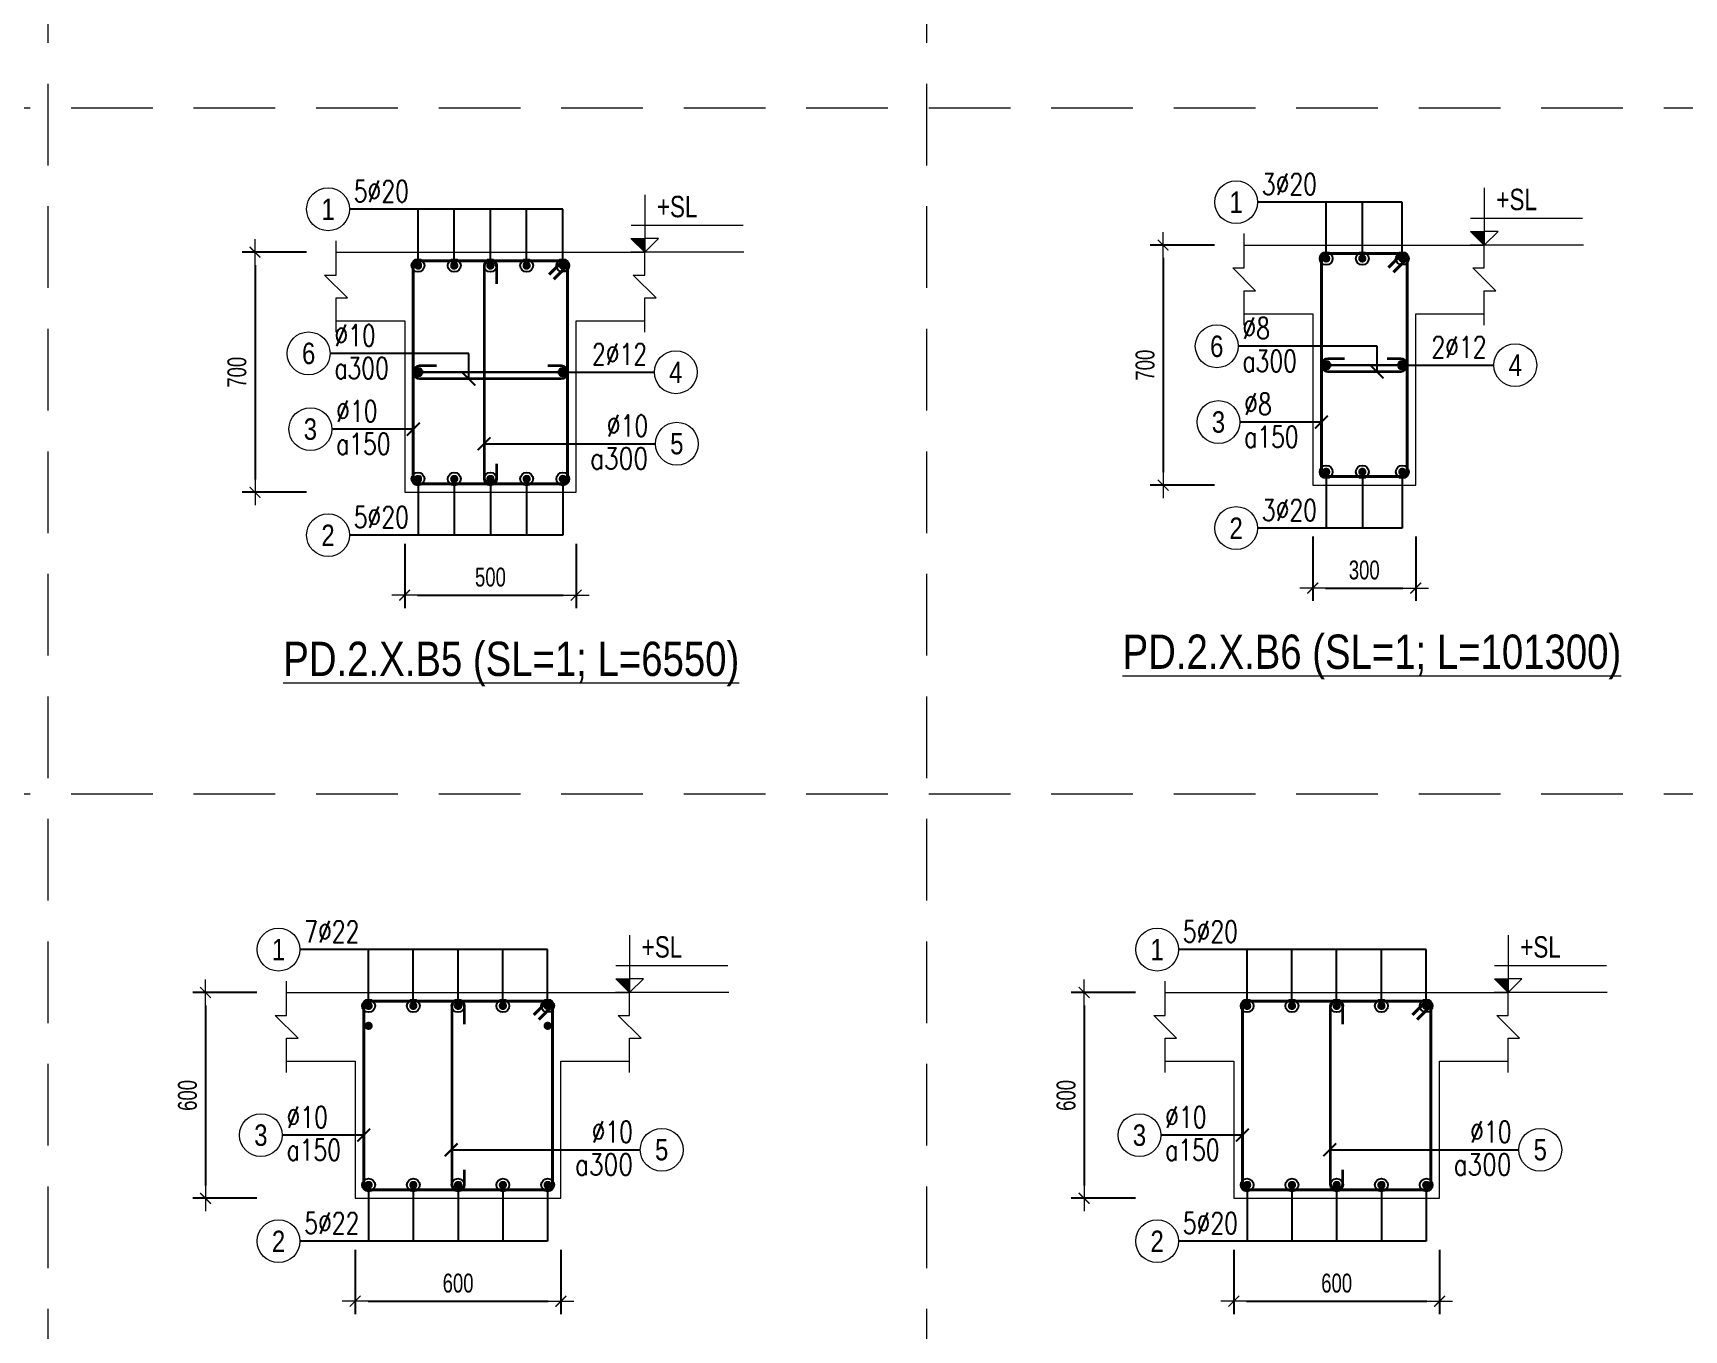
# Model space of a CAD drawing. Header units: millimetres. Extents: x 0 to 264070, y -218202 to 27271.
# Drawn here: x 251219 to 256033, y -173486 to -169704 of the extents above; entities that cross this region are included whole.
import ezdxf
from ezdxf.enums import TextEntityAlignment as Align

# ---------------------------------------------------------------- set-up
doc = ezdxf.new("R2010")
doc.units = ezdxf.units.MM
doc.header["$PDMODE"] = 3
doc.linetypes.add('HIDDEN2', pattern=[4.7625, 3.175, -1.5875])
doc.layers.get('0').update_dxf_attribs({"lineweight": 20})
doc.layers.get('Defpoints').update_dxf_attribs({"color": 151, "lineweight": 9})
for name, color, linetype, lineweight in [('NDC_S_ANNO', 7, 'Continuous', 20), ('NDC_S_CONTINUOUS', 3, 'Continuous', 20), ('NDC_S_DIM', 1, 'Continuous', 15), ('NDC_S_HIDDEN', 8, 'HIDDEN2', 13), ('NDC_S_REBAR', 4, 'Continuous', 35), ('NDC_S_STIRRUP', 4, 'Continuous', 40), ('NDC_S_TEXT SYMBOL', 7, 'Continuous', 20), ('NDC_S_THIN LINE', 8, 'Continuous', 9), ('NDC_S_VN TEXT', 7, 'Continuous', 20)]:
    doc.layers.add(name, color=color, linetype=linetype, lineweight=lineweight)
doc.styles.add('ARIAL', font='arial.ttf', dxfattribs={"width": 0.8})
doc.styles.add('NDC_ANNO', font='', dxfattribs={"width": 0.8})
doc.styles.add('NDC_DIM', font='', dxfattribs={"width": 0.75})
doc.styles.add('NDC_EN TXT', font='romans.shx', dxfattribs={"width": 0.8})
doc.styles.get('NDC_ANNO').set_extended_font_data('Dotum')
doc.styles.get('NDC_DIM').set_extended_font_data('Dotum')
doc.dimstyles.new('NDC_dim_25', dxfattribs={"dimscale": 25, "dimtxt": 2.2, "dimasz": 1.5, "dimexe": 1.5, "dimexo": 2.5, "dimgap": 1, "dimtad": 1, "dimdec": 0, "dimzin": 0, "dimdsep": 46, "dimtxsty": 'NDC_DIM', "dimblk": 'DIMMARK', "dimcen": 0.09, "dimdle": 1.2, "dimclrd": 1, "dimclre": 1, "dimclrt": 3, "dimadec": 0, "dimazin": 0, "dimtfac": 1, "dimtdec": 0, "dimtix": 1, "dimtofl": 0, "dimtmove": 0, "dimatfit": 3, "dimfxl": 6, "dimfxlon": 1, "dimtolj": 1, "dimtzin": 0, "dimarcsym": 0})

# ---------------------------------------------------------------- blocks, each defined once
blk = doc.blocks.new('kata_block_THEP')
at = {"layer": 'NDC_S_REBAR', "color": 0}
for p, q in [((-0.5, 0), (0.5, 0)), ((-0.35, 0.35), (0.35, -0.35)), ((0.35, 0.35), (-0.35, -0.35)), ((0, 0.5), (0, -0.5))]:
    blk.add_line(p, q, dxfattribs=at)
at = {"layer": 'NDC_S_REBAR', "color": 0, "const_width": 0.0833}
blk.add_lwpolyline([(-0.5, 0, 1), (0.5, 0, 1), (-0.5, 0, 1)], format="xyb", dxfattribs=at)
blk = doc.blocks.new('DIMMARK')
at = {"layer": 'NDC_S_DIM', "color": 1}
blk.add_line((-1.5, 0), (1, 0), dxfattribs=at)
at = {"layer": 'NDC_S_DIM', "color": 2, "const_width": 0.1}
blk.add_lwpolyline([(-0.42, -0.42), (0.42, 0.42)], dxfattribs=at)
blk = doc.blocks.new('*D537')
at = {"layer": 'Defpoints', "color": 0, "transparency": 16777216}
for p in [(252372.4, -170343.4), (251866.4, -171043.4), (252372.4, -171043.4)]:
    blk.add_point(p, dxfattribs=at)
at = {"layer": 'NDC_S_DIM', "color": 1, "lineweight": -2, "transparency": 16777216}
for p, q in [((252016.4, -170343.4), (251828.9, -170343.4)), ((251866.4, -170380.9), (251866.4, -171005.9)), ((252016.4, -171043.4), (251828.9, -171043.4))]:
    blk.add_line(p, q, dxfattribs=at)
at = {"layer": 'NDC_S_DIM', "color": 1, "lineweight": -2, "transparency": 16777216, "xscale": 37.5, "yscale": 37.5, "zscale": 37.5}
for p, rotation in [((251866.4, -170343.4), 90), ((251866.4, -171043.4), 270)]:
    blk.add_blockref('DIMMARK', p, dxfattribs=dict(at, rotation=rotation))
at = {"layer": 'NDC_S_DIM', "color": 3, "transparency": 16777216, "insert": (251813.9, -170693.4), "char_height": 55, "attachment_point": 5, "rotation": 90, "style": 'NDC_DIM'}
blk.add_mtext('\\A1;700', dxfattribs=at)
blk = doc.blocks.new('*D538')
at = {"layer": 'Defpoints', "color": 0, "transparency": 16777216}
for p in [(252302.8, -171043.4), (252802.8, -171043.4), (252802.8, -171343.4)]:
    blk.add_point(p, dxfattribs=at)
at = {"layer": 'NDC_S_DIM', "color": 1, "lineweight": -2, "transparency": 16777216}
for p, q in [((252302.8, -171193.4), (252302.8, -171380.9)), ((252802.8, -171193.4), (252802.8, -171380.9)), ((252340.3, -171343.4), (252765.3, -171343.4))]:
    blk.add_line(p, q, dxfattribs=at)
at = {"layer": 'NDC_S_DIM', "color": 1, "lineweight": -2, "transparency": 16777216, "xscale": 37.5, "yscale": 37.5, "zscale": 37.5, "rotation": 180}
blk.add_blockref('DIMMARK', (252302.8, -171343.4), dxfattribs=at)
at = {"layer": 'NDC_S_DIM', "color": 1, "lineweight": -2, "transparency": 16777216, "xscale": 37.5, "yscale": 37.5, "zscale": 37.5}
blk.add_blockref('DIMMARK', (252802.8, -171343.4), dxfattribs=at)
at = {"layer": 'NDC_S_DIM', "color": 3, "transparency": 16777216, "insert": (252552.8, -171290.9), "char_height": 55, "attachment_point": 5, "style": 'NDC_DIM'}
blk.add_mtext('\\A1;500', dxfattribs=at)
blk = doc.blocks.new('kata_block_CT')
at = {"layer": 'NDC_S_ANNO'}
blk.add_hatch(color=3, dxfattribs=at).paths.add_polyline_path([(0, 1.6), (-1.61, 1.6), (0, 0)])
at = {"layer": 'NDC_S_ANNO', "ltscale": 50}
h = blk.add_hatch(dxfattribs=at)
h.set_pattern_fill('ANSI31', color=256, scale=1.406, style=0)
h.paths.add_polyline_path([(0, 1.6), (0, 0), (1.61, 1.6)])
for p, q in [((-1.59, 3.14), (11.47, 3.14)), ((11.56, 0), (-1.64, 0))]:
    blk.add_line(p, q, dxfattribs=at)
for points in [[(0, 6.69), (0, 0)], [(0, 0), (-1.61, 1.6), (0, 1.6)], [(0, 0), (1.61, 1.6), (0, 1.6)]]:
    blk.add_lwpolyline(points, dxfattribs=at)
at = {"layer": 'NDC_S_ANNO', "color": 8, "ltscale": 50}
blk.add_lwpolyline([(0, 0), (-1.61, 1.6), (0, 1.6)], dxfattribs=at)
at = {"layer": 'NDC_S_TEXT SYMBOL', "color": 3, "style": 'NDC_ANNO', "width": 0.8}
blk.add_attdef('CT', (1.41, 4.07), '', height=2.5, dxfattribs=at)
blk = doc.blocks.new('kata_block_TD')
at = {"color": 6, "linetype": 'ByBlock', "lineweight": -2, "style": 'ARIAL', "width": 0.8}
blk.add_attdef('SECTDET2', text='', height=5, dxfattribs=at).set_placement((0, 7.97), align=Align.CENTER)
at = {"color": 0, "linetype": 'ByBlock', "lineweight": -2, "style": 'ARIAL', "width": 0.8}
blk.add_attdef('SECTDET1', text='', height=5, dxfattribs=at).set_placement((0, 1.47), align=Align.CENTER)
at = {"color": 3, "lineweight": 25, "style": 'ARIAL', "width": 0.8}
blk.add_attdef('SSCALE', text='', height=2.5, dxfattribs=at).set_placement((0, -4), align=Align.CENTER)
blk = doc.blocks.new('*U241')
blk.add_circle((-2.5, 0), 2.5)
at = {"layer": 'NDC_S_VN TEXT', "color": 3, "style": 'NDC_EN TXT', "width": 0.75}
for tag, p in [('DK1', (0.5, 0.85)), ('KC1', (0.5, -2.97))]:
    blk.add_attdef(tag, p, '', height=2.5, dxfattribs=at)
at = {"layer": 'NDC_S_VN TEXT', "color": 7, "style": 'ARIAL', "width": 0.8}
blk.add_attdef('SH2', text='', height=2.5, dxfattribs=at).set_placement((-2.5, 0), align=Align.MIDDLE)
blk = doc.blocks.new('*U321')
blk.add_circle((2.5, 0), 2.5)
at = {"layer": 'NDC_S_VN TEXT', "color": 3, "style": 'NDC_EN TXT'}
for tag, width, p in [('DK2', 0.75, (-0.85, 0.85)), ('KC2', 0.8, (-0.85, -2.97))]:
    blk.add_attdef(tag, text='', height=2.5, dxfattribs=dict(at, width=width)).set_placement(p, align=Align.RIGHT)
at = {"layer": 'NDC_S_VN TEXT', "color": 7, "style": 'ARIAL', "width": 0.8}
blk.add_attdef('SH3', text='', height=2.5, dxfattribs=at).set_placement((2.5, 0), align=Align.MIDDLE)
blk = doc.blocks.new('*U239')
blk.add_circle((2.5, 0), 2.5)
at = {"layer": 'NDC_S_VN TEXT', "color": 3, "style": 'NDC_EN TXT', "width": 0.75}
blk.add_attdef('DK2', text='', height=2.5, dxfattribs=at).set_placement((-0.85, 0.85), align=Align.RIGHT)
at = {"layer": 'NDC_S_VN TEXT', "color": 7, "style": 'ARIAL', "width": 0.8}
blk.add_attdef('SH3', text='', height=2.5, dxfattribs=at).set_placement((2.5, 0), align=Align.MIDDLE)
blk = doc.blocks.new('*U240')
blk.add_circle((-2.5, 0), 2.5)
at = {"layer": 'NDC_S_VN TEXT', "color": 3, "style": 'NDC_EN TXT', "width": 0.75}
blk.add_attdef('DK1', (0.5, 0.85), '', height=2.5, dxfattribs=at)
at = {"layer": 'NDC_S_VN TEXT', "color": 7, "style": 'ARIAL', "width": 0.8}
blk.add_attdef('SH2', text='', height=2.5, dxfattribs=at).set_placement((-2.5, 0), align=Align.MIDDLE)
blk = doc.blocks.new('*D539')
at = {"layer": 'Defpoints', "color": 0, "transparency": 16777216}
for p in [(255020, -170322.7), (254514, -171022.7), (255020, -171022.7)]:
    blk.add_point(p, dxfattribs=at)
at = {"layer": 'NDC_S_DIM', "color": 1, "lineweight": -2, "transparency": 16777216}
for p, q in [((254664, -170322.7), (254476.5, -170322.7)), ((254514, -170360.2), (254514, -170985.2)), ((254664, -171022.7), (254476.5, -171022.7))]:
    blk.add_line(p, q, dxfattribs=at)
at = {"layer": 'NDC_S_DIM', "color": 1, "lineweight": -2, "transparency": 16777216, "xscale": 37.5, "yscale": 37.5, "zscale": 37.5}
for p, rotation in [((254514, -170322.7), 90), ((254514, -171022.7), 270)]:
    blk.add_blockref('DIMMARK', p, dxfattribs=dict(at, rotation=rotation))
at = {"layer": 'NDC_S_DIM', "color": 3, "transparency": 16777216, "insert": (254461.5, -170672.7), "char_height": 55, "attachment_point": 5, "rotation": 90, "style": 'NDC_DIM'}
blk.add_mtext('\\A1;700', dxfattribs=at)
blk = doc.blocks.new('*D540')
at = {"layer": 'Defpoints', "color": 0, "transparency": 16777216}
for p in [(254950.4, -171022.7), (255250.4, -171022.7), (255250.4, -171322.7)]:
    blk.add_point(p, dxfattribs=at)
at = {"layer": 'NDC_S_DIM', "color": 1, "lineweight": -2, "transparency": 16777216}
for p, q in [((254950.4, -171172.7), (254950.4, -171360.2)), ((255250.4, -171172.7), (255250.4, -171360.2)), ((254987.9, -171322.7), (255212.9, -171322.7))]:
    blk.add_line(p, q, dxfattribs=at)
at = {"layer": 'NDC_S_DIM', "color": 1, "lineweight": -2, "transparency": 16777216, "xscale": 37.5, "yscale": 37.5, "zscale": 37.5, "rotation": 180}
blk.add_blockref('DIMMARK', (254950.4, -171322.7), dxfattribs=at)
at = {"layer": 'NDC_S_DIM', "color": 1, "lineweight": -2, "transparency": 16777216, "xscale": 37.5, "yscale": 37.5, "zscale": 37.5}
blk.add_blockref('DIMMARK', (255250.4, -171322.7), dxfattribs=at)
at = {"layer": 'NDC_S_DIM', "color": 3, "transparency": 16777216, "insert": (255100.4, -171270.2), "char_height": 55, "attachment_point": 5, "style": 'NDC_DIM'}
blk.add_mtext('\\A1;300', dxfattribs=at)
blk = doc.blocks.new('*D551')
at = {"layer": 'Defpoints', "color": 0, "transparency": 16777216}
for p in [(252228.2, -172501.7), (251722.2, -173101.7), (252228.2, -173101.7)]:
    blk.add_point(p, dxfattribs=at)
at = {"layer": 'NDC_S_DIM', "color": 1, "lineweight": -2, "transparency": 16777216}
for p, q in [((251872.2, -172501.7), (251684.7, -172501.7)), ((251722.2, -172539.2), (251722.2, -173064.2)), ((251872.2, -173101.7), (251684.7, -173101.7))]:
    blk.add_line(p, q, dxfattribs=at)
at = {"layer": 'NDC_S_DIM', "color": 1, "lineweight": -2, "transparency": 16777216, "xscale": 37.5, "yscale": 37.5, "zscale": 37.5}
for p, rotation in [((251722.2, -172501.7), 90), ((251722.2, -173101.7), 270)]:
    blk.add_blockref('DIMMARK', p, dxfattribs=dict(at, rotation=rotation))
at = {"layer": 'NDC_S_DIM', "color": 3, "transparency": 16777216, "insert": (251669.7, -172801.7), "char_height": 55, "attachment_point": 5, "rotation": 90, "style": 'NDC_DIM'}
blk.add_mtext('\\A1;600', dxfattribs=at)
blk = doc.blocks.new('*D552')
at = {"layer": 'Defpoints', "color": 0, "transparency": 16777216}
for p in [(252158.5, -173101.7), (252758.5, -173101.7), (252758.5, -173401.7)]:
    blk.add_point(p, dxfattribs=at)
at = {"layer": 'NDC_S_DIM', "color": 1, "lineweight": -2, "transparency": 16777216}
for p, q in [((252158.5, -173251.7), (252158.5, -173439.2)), ((252758.5, -173251.7), (252758.5, -173439.2)), ((252196, -173401.7), (252721, -173401.7))]:
    blk.add_line(p, q, dxfattribs=at)
at = {"layer": 'NDC_S_DIM', "color": 1, "lineweight": -2, "transparency": 16777216, "xscale": 37.5, "yscale": 37.5, "zscale": 37.5, "rotation": 180}
blk.add_blockref('DIMMARK', (252158.5, -173401.7), dxfattribs=at)
at = {"layer": 'NDC_S_DIM', "color": 1, "lineweight": -2, "transparency": 16777216, "xscale": 37.5, "yscale": 37.5, "zscale": 37.5}
blk.add_blockref('DIMMARK', (252758.5, -173401.7), dxfattribs=at)
at = {"layer": 'NDC_S_DIM', "color": 3, "transparency": 16777216, "insert": (252458.5, -173349.2), "char_height": 55, "attachment_point": 5, "style": 'NDC_DIM'}
blk.add_mtext('\\A1;600', dxfattribs=at)
blk = doc.blocks.new('*D553')
at = {"layer": 'Defpoints', "color": 0, "transparency": 16777216}
for p in [(254720, -173101.7), (255320, -173101.7), (255320, -173401.7)]:
    blk.add_point(p, dxfattribs=at)
at = {"layer": 'NDC_S_DIM', "color": 1, "lineweight": -2, "transparency": 16777216}
for p, q in [((254720, -173251.7), (254720, -173439.2)), ((255320, -173251.7), (255320, -173439.2)), ((254757.5, -173401.7), (255282.5, -173401.7))]:
    blk.add_line(p, q, dxfattribs=at)
at = {"layer": 'NDC_S_DIM', "color": 1, "lineweight": -2, "transparency": 16777216, "xscale": 37.5, "yscale": 37.5, "zscale": 37.5, "rotation": 180}
blk.add_blockref('DIMMARK', (254720, -173401.7), dxfattribs=at)
at = {"layer": 'NDC_S_DIM', "color": 1, "lineweight": -2, "transparency": 16777216, "xscale": 37.5, "yscale": 37.5, "zscale": 37.5}
blk.add_blockref('DIMMARK', (255320, -173401.7), dxfattribs=at)
at = {"layer": 'NDC_S_DIM', "color": 3, "transparency": 16777216, "insert": (255020, -173349.2), "char_height": 55, "attachment_point": 5, "style": 'NDC_DIM'}
blk.add_mtext('\\A1;600', dxfattribs=at)
blk = doc.blocks.new('*D554')
at = {"layer": 'Defpoints', "color": 0, "transparency": 16777216}
for p in [(254789.7, -172501.7), (254283.7, -173101.7), (254789.7, -173101.7)]:
    blk.add_point(p, dxfattribs=at)
at = {"layer": 'NDC_S_DIM', "color": 1, "lineweight": -2, "transparency": 16777216}
for p, q in [((254433.7, -172501.7), (254246.2, -172501.7)), ((254283.7, -172539.2), (254283.7, -173064.2)), ((254433.7, -173101.7), (254246.2, -173101.7))]:
    blk.add_line(p, q, dxfattribs=at)
at = {"layer": 'NDC_S_DIM', "color": 1, "lineweight": -2, "transparency": 16777216, "xscale": 37.5, "yscale": 37.5, "zscale": 37.5}
for p, rotation in [((254283.7, -172501.7), 90), ((254283.7, -173101.7), 270)]:
    blk.add_blockref('DIMMARK', p, dxfattribs=dict(at, rotation=rotation))
at = {"layer": 'NDC_S_DIM', "color": 3, "transparency": 16777216, "insert": (254231.2, -172801.7), "char_height": 55, "attachment_point": 5, "rotation": 90, "style": 'NDC_DIM'}
blk.add_mtext('\\A1;600', dxfattribs=at)

msp = doc.modelspace()

# ---------------------------------------------------------------- linework, layer by layer
at = {"layer": 'NDC_S_CONTINUOUS'}
for points in [[(252102.8, -170343.4), (252302.8, -170343.4), (252302.8, -170343.4), (252802.8, -170343.4), (252802.8, -170343.4), (253002.8, -170343.4)], [(254750.4, -170322.7), (254950.4, -170322.7), (254950.4, -170322.7), (255250.4, -170322.7), (255250.4, -170322.7), (255450.4, -170322.7)], [(254750.4, -170522.7), (254950.4, -170522.7), (254950.4, -171022.7), (255250.4, -171022.7), (255250.4, -170522.7), (255450.4, -170522.7)], [(252102.8, -170543.4), (252302.8, -170543.4), (252302.8, -171043.4), (252802.8, -171043.4), (252802.8, -170543.4), (253002.8, -170543.4)], [(251958.5, -172501.7), (252158.5, -172501.7), (252158.5, -172501.7), (252758.5, -172501.7), (252758.5, -172501.7), (252958.5, -172501.7)], [(254520, -172501.7), (254720, -172501.7), (254720, -172501.7), (255320, -172501.7), (255320, -172501.7), (255520, -172501.7)], [(251958.5, -172701.7), (252158.5, -172701.7), (252158.5, -173101.7), (252758.5, -173101.7), (252758.5, -172701.7), (252958.5, -172701.7)], [(254520, -172701.7), (254720, -172701.7), (254720, -173101.7), (255320, -173101.7), (255320, -172701.7), (255520, -172701.7)]]:
    msp.add_lwpolyline(points, dxfattribs=at)
at = {"layer": 'NDC_S_HIDDEN', "ltscale": 75}
for p, q in [((251262.4, -165923.4), (251262.4, -179923.4)), ((253823.9, -165923.4), (253823.9, -179923.4)), ((264070, -169923.4), (246139.4, -169923.4)), ((264070, -171923.4), (246139.4, -171923.4))]:
    msp.add_line(p, q, dxfattribs=at)
at = {"layer": 'NDC_S_REBAR'}
for points in [[(252571.2, -170435.7), (252571.2, -170386.8, 1), (252534.3, -170386.8), (252534.3, -170999.9, 1), (252571.2, -170999.9), (252571.2, -170960.7, -0.414214)], [(252395.1, -170674.9), (252346.2, -170674.9, 1), (252346.2, -170711.8), (252759.3, -170711.8, 1), (252759.3, -170674.9), (252720.1, -170674.9, -0.414214)], [(255042.7, -170654.2), (254993.8, -170654.2, 1), (254993.8, -170691.1), (255206.9, -170691.1, 1), (255206.9, -170654.2), (255167.7, -170654.2, -0.414214)], [(252476.9, -172594), (252476.9, -172545.1, 1), (252440, -172545.1), (252440, -173058.3, 1), (252476.9, -173058.3), (252476.9, -173019, -0.414214)], [(255038.4, -172594), (255038.4, -172545.1, 1), (255001.5, -172545.1), (255001.5, -173058.3, 1), (255038.4, -173058.3), (255038.4, -173019, -0.414214)]]:
    msp.add_lwpolyline(points, format="xyb", dxfattribs=at)
at = {"layer": 'NDC_S_STIRRUP'}
for points in [[(252723.8, -170408.4), (252763.8, -170368.4, -0.414214), (252777.8, -170382.4), (252777.8, -171004.4, -0.414214), (252763.8, -171018.4), (252341.8, -171018.4, -0.414214), (252327.8, -171004.4), (252327.8, -170382.4, -0.414214), (252341.8, -170368.4), (252763.8, -170368.4, -0.414214), (252777.8, -170382.4), (252737.8, -170422.4)], [(255171.4, -170387.7), (255211.4, -170347.7, -0.414214), (255225.4, -170361.7), (255225.4, -170983.7, -0.414214), (255211.4, -170997.7), (254989.4, -170997.7, -0.414214), (254975.4, -170983.7), (254975.4, -170361.7, -0.414214), (254989.4, -170347.7), (255211.4, -170347.7, -0.414214), (255225.4, -170361.7), (255185.4, -170401.7)], [(252679.5, -172566.7), (252719.5, -172526.7, -0.414214), (252733.5, -172540.7), (252733.5, -173062.7, -0.414214), (252719.5, -173076.7), (252197.5, -173076.7, -0.414214), (252183.5, -173062.7), (252183.5, -172540.7, -0.414214), (252197.5, -172526.7), (252719.5, -172526.7, -0.414214), (252733.5, -172540.7), (252693.5, -172580.7)], [(255241, -172566.7), (255281, -172526.7, -0.414214), (255295, -172540.7), (255295, -173062.7, -0.414214), (255281, -173076.7), (254759, -173076.7, -0.414214), (254745, -173062.7), (254745, -172540.7, -0.414214), (254759, -172526.7), (255281, -172526.7, -0.414214), (255295, -172540.7), (255255, -172580.7)]]:
    msp.add_lwpolyline(points, format="xyb", dxfattribs=at)
at = {"layer": 'NDC_S_THIN LINE'}
for points in [[(254750.4, -170556), (254750.4, -170456), (254783.7, -170456), (254717, -170389.3), (254750.4, -170389.3), (254750.4, -170289.3)], [(255450.4, -170556), (255450.4, -170456), (255483.7, -170456), (255417, -170389.3), (255450.4, -170389.3), (255450.4, -170289.3)], [(252102.8, -170576.7), (252102.8, -170476.7), (252136.1, -170476.7), (252069.4, -170410), (252102.8, -170410), (252102.8, -170310)], [(253002.8, -170576.7), (253002.8, -170476.7), (253036.1, -170476.7), (252969.4, -170410), (253002.8, -170410), (253002.8, -170310)], [(251958.5, -172735), (251958.5, -172635), (251991.9, -172635), (251925.2, -172568.4), (251958.5, -172568.4), (251958.5, -172468.4)], [(252958.5, -172735), (252958.5, -172635), (252991.9, -172635), (252925.2, -172568.4), (252958.5, -172568.4), (252958.5, -172468.4)], [(254520, -172735), (254520, -172635), (254553.4, -172635), (254486.7, -172568.4), (254520, -172568.4), (254520, -172468.4)], [(255520, -172735), (255520, -172635), (255553.4, -172635), (255486.7, -172568.4), (255520, -172568.4), (255520, -172468.4)]]:
    msp.add_lwpolyline(points, dxfattribs=at)

# ---------------------------------------------------------------- block references
at = {"layer": 'NDC_S_REBAR', "color": 3, "xscale": 22, "yscale": 22, "zscale": 22}
for p in [(252341.8, -170382.4), (254989.4, -170361.7), (252341.8, -170693.4), (254989.4, -170672.7), (254989.4, -170983.7), (252341.8, -171004.4), (252197.5, -172540.7), (254759, -172540.7), (252197.5, -173062.7), (254759, -173062.7)]:
    msp.add_blockref('kata_block_THEP', p, dxfattribs=at)
at = {"layer": 'NDC_S_REBAR', "xscale": -22, "yscale": 22, "zscale": 22, "rotation": 180}
for p in [(252447.3, -170382.4), (252552.8, -170382.4), (252658.3, -170382.4), (255094.9, -170361.7)]:
    msp.add_blockref('kata_block_THEP', p, dxfattribs=at)
at = {"layer": 'NDC_S_REBAR', "xscale": 22, "yscale": 22, "zscale": 22}
for p in [(252763.8, -170382.4), (255211.4, -170361.7), (252763.8, -170693.4), (255211.4, -170672.7), (255094.9, -170983.7), (255211.4, -170983.7), (252447.3, -171004.4), (252552.8, -171004.4), (252658.3, -171004.4), (252763.8, -171004.4), (252328, -172540.7), (252458.5, -172540.7), (252589, -172540.7), (252719.5, -172540.7), (254889.5, -172540.7), (255020, -172540.7), (255150.5, -172540.7), (255281, -172540.7), (252197.5, -172598.8), (252719.5, -172598.8), (252328, -173062.7), (252458.5, -173062.7), (252589, -173062.7), (252719.5, -173062.7), (254889.5, -173062.7), (255020, -173062.7), (255150.5, -173062.7), (255281, -173062.7)]:
    msp.add_blockref('kata_block_THEP', p, dxfattribs=at)
at = {"layer": 'NDC_S_THIN LINE', "xscale": 25, "yscale": 25, "zscale": 25}
for name, p, values in [('*U240', (252141.8, -170218.4), {'SH2': '1', 'DK1': '5%%c20'}), ('*U240', (254789.4, -170197.7), {'SH2': '1', 'DK1': '3%%c20'}), ('*U241', (254732.9, -170617.7), {'SH2': '6', 'DK1': '%%c8', 'KC1': 'a300'}), ('*U241', (252085.3, -170638.4), {'SH2': '6', 'DK1': '%%c10', 'KC1': 'a300'}), ('*U239', (253030.7, -170693.4), {'SH3': '4', 'DK2': '2%%c12'}), ('*U239', (255478.2, -170672.7), {'SH3': '4', 'DK2': '2%%c12'}), ('*U241', (252090.3, -170859.2), {'SH2': '3', 'DK1': '%%c10', 'KC1': 'a150'}), ('*U241', (254737.9, -170838.5), {'SH2': '3', 'DK1': '%%c8', 'KC1': 'a150'}), ('*U321', (253033.8, -170901.8), {'SH3': '5', 'DK2': '%%c10', 'KC2': 'a300'}), ('*U240', (254789.4, -171147.7), {'SH2': '2', 'DK1': '3%%c20'}), ('*U240', (252141.8, -171168.4), {'SH2': '2', 'DK1': '5%%c20'}), ('*U240', (251997.5, -172376.7), {'SH2': '1', 'DK1': '7%%c22'}), ('*U240', (254559, -172376.7), {'SH2': '1', 'DK1': '5%%c20'}), ('*U241', (251946, -172917.5), {'SH2': '3', 'DK1': '%%c10', 'KC1': 'a150'}), ('*U241', (254507.5, -172917.5), {'SH2': '3', 'DK1': '%%c10', 'KC1': 'a150'}), ('*U321', (252989.6, -172960.2), {'SH3': '5', 'DK2': '%%c10', 'KC2': 'a300'}), ('*U321', (255551.1, -172960.2), {'SH3': '5', 'DK2': '%%c10', 'KC2': 'a300'}), ('*U240', (251997.5, -173226.7), {'SH2': '2', 'DK1': '5%%c22'}), ('*U240', (254559, -173226.7), {'SH2': '2', 'DK1': '5%%c20'})]:
    msp.add_blockref(name, p, dxfattribs=at).add_auto_attribs(values)
at = {"layer": 'NDC_S_VN TEXT', "xscale": 25, "yscale": 25, "zscale": 25}
for p in [(253002.8, -170343.4), (255450.4, -170322.7), (252958.5, -172501.7), (255520, -172501.7)]:
    msp.add_blockref('kata_block_CT', p, dxfattribs=at).add_auto_attribs({'CT': '+SL'})
at = {"layer": 'NDC_S_VN TEXT'}
ref = msp.add_blockref('kata_block_TD', (255122.8, -171587.6), dxfattribs=dict(at, xscale=20, yscale=20, zscale=20))
ref.add_attrib('SECTDET1', '%%uPD.2.X.B6 (SL=1; L=101300)', dxfattribs={"layer": '0', "color": 0, "linetype": 'ByBlock', "lineweight": -2, "height": 100, "style": 'ARIAL', "width": 0.8}).set_placement((255122.8, -171558.2), align=Align.CENTER)
ref = msp.add_blockref('kata_block_TD', (252613.6, -171608.3), dxfattribs=dict(at, xscale=20, yscale=20, zscale=20))
ref.add_attrib('SECTDET1', '%%uPD.2.X.B5 (SL=1; L=6550)', dxfattribs={"layer": '0', "color": 0, "linetype": 'ByBlock', "lineweight": -2, "height": 100, "style": 'ARIAL', "width": 0.8}).set_placement((252613.6, -171578.9), align=Align.CENTER)

# ---------------------------------------------------------------- dimensions: what is measured, and where the dimension line sits
at = {"layer": 'NDC_S_DIM'}
for base, p1, p2, picture, middle in [((254514, -171022.7), (255020, -170322.7), (255020, -171022.7), '*D539', (254461.5, -170672.7)), ((251866.4, -171043.4), (252372.4, -170343.4), (252372.4, -171043.4), '*D537', (251813.9, -170693.4)), ((251722.2, -173101.7), (252228.2, -172501.7), (252228.2, -173101.7), '*D551', (251669.7, -172801.7)), ((254283.7, -173101.7), (254789.7, -172501.7), (254789.7, -173101.7), '*D554', (254231.2, -172801.7))]:
    dim = msp.add_linear_dim(base=base, p1=p1, p2=p2, angle=270, dimstyle='NDC_dim_25', dxfattribs=at)
    dim.commit()
    dim.dimension.update_dxf_attribs({"geometry": picture, "text_midpoint": middle})
for base, p1, p2, picture, middle in [((252802.8, -171343.4), (252302.8, -171043.4), (252802.8, -171043.4), '*D538', (252552.8, -171290.9)), ((255250.4, -171322.7), (254950.4, -171022.7), (255250.4, -171022.7), '*D540', (255100.4, -171270.2)), ((252758.5, -173401.7), (252158.5, -173101.7), (252758.5, -173101.7), '*D552', (252458.5, -173349.2)), ((255320, -173401.7), (254720, -173101.7), (255320, -173101.7), '*D553', (255020, -173349.2))]:
    dim = msp.add_linear_dim(base=base, p1=p1, p2=p2, dimstyle='NDC_dim_25', dxfattribs=at)
    dim.commit()
    dim.dimension.update_dxf_attribs({"geometry": picture, "text_midpoint": middle})

# ---------------------------------------------------------------- leaders
at = {"layer": 'NDC_S_THIN LINE'}
for points, override in [([(255211.4, -170361.7), (255211.4, -170197.7), (254789.4, -170197.7)], {"dimldrblk": 'DotBlank'}), ([(255094.9, -170361.7), (255094.9, -170197.7), (254789.4, -170197.7)], {"dimldrblk": 'DotBlank'}), ([(254989.4, -170361.7), (254989.4, -170197.7), (254789.4, -170197.7)], {"dimldrblk": 'DotBlank'}), ([(252763.8, -170382.4), (252763.8, -170218.4), (252141.8, -170218.4)], {"dimldrblk": 'DotBlank'}), ([(252658.3, -170382.4), (252658.3, -170218.4), (252141.8, -170218.4)], {"dimldrblk": 'DotBlank'}), ([(252552.8, -170382.4), (252552.8, -170218.4), (252141.8, -170218.4)], {"dimldrblk": 'DotBlank'}), ([(252447.3, -170382.4), (252447.3, -170218.4), (252141.8, -170218.4)], {"dimldrblk": 'DotBlank'}), ([(252341.8, -170382.4), (252341.8, -170218.4), (252141.8, -170218.4)], {"dimldrblk": 'DotBlank'}), ([(255137.7, -170692.7), (255137.7, -170617.7), (254732.9, -170617.7)], {"dimldrblk": 'ArchTick'}), ([(252490.1, -170713.4), (252490.1, -170638.4), (252085.3, -170638.4)], {"dimldrblk": 'ArchTick'}), ([(252341.8, -170693.4), (252769.8, -170693.4)], {"dimasz": 1, "dimldrblk": 'DotBlank'}), ([(252763.8, -170693.4), (252341.8, -170693.4)], {"dimasz": 1, "dimldrblk": 'DotBlank'}), ([(254989.4, -170672.7), (255217.4, -170672.7)], {"dimasz": 1, "dimldrblk": 'DotBlank'}), ([(255211.4, -170672.7), (254989.4, -170672.7)], {"dimasz": 1, "dimldrblk": 'DotBlank'}), ([(255211.4, -170672.7), (255478.2, -170672.7)], {"dimldrblk": 'DotSmall'}), ([(252763.8, -170693.4), (253030.7, -170693.4)], {"dimldrblk": 'DotSmall'}), ([(254975.4, -170838.5), (254737.9, -170838.5)], {"dimldrblk": 'ArchTick'}), ([(252327.8, -170859.2), (252090.3, -170859.2)], {"dimldrblk": 'ArchTick'}), ([(252534.3, -170901.8), (253033.8, -170901.8)], {"dimldrblk": 'ArchTick'}), ([(255211.4, -170983.7), (255211.4, -171147.7), (254789.4, -171147.7)], {"dimldrblk": 'DotBlank'}), ([(255094.9, -170983.7), (255094.9, -171147.7), (254789.4, -171147.7)], {"dimldrblk": 'DotBlank'}), ([(254989.4, -170983.7), (254989.4, -171147.7), (254789.4, -171147.7)], {"dimldrblk": 'DotBlank'}), ([(252763.8, -171004.4), (252763.8, -171168.4), (252141.8, -171168.4)], {"dimldrblk": 'DotBlank'}), ([(252658.3, -171004.4), (252658.3, -171168.4), (252141.8, -171168.4)], {"dimldrblk": 'DotBlank'}), ([(252552.8, -171004.4), (252552.8, -171168.4), (252141.8, -171168.4)], {"dimldrblk": 'DotBlank'}), ([(252447.3, -171004.4), (252447.3, -171168.4), (252141.8, -171168.4)], {"dimldrblk": 'DotBlank'}), ([(252341.8, -171004.4), (252341.8, -171168.4), (252141.8, -171168.4)], {"dimldrblk": 'DotBlank'}), ([(252719.5, -172540.7), (252719.5, -172376.7), (251997.5, -172376.7)], {"dimldrblk": 'DotBlank'}), ([(252589, -172540.7), (252589, -172376.7), (251997.5, -172376.7)], {"dimldrblk": 'DotBlank'}), ([(252458.5, -172540.7), (252458.5, -172376.7), (251997.5, -172376.7)], {"dimldrblk": 'DotBlank'}), ([(252328, -172540.7), (252328, -172376.7), (251997.5, -172376.7)], {"dimldrblk": 'DotBlank'}), ([(252197.5, -172540.7), (252197.5, -172376.7), (251997.5, -172376.7)], {"dimldrblk": 'DotBlank'}), ([(254759, -172540.7), (254759, -172376.7), (254559, -172376.7)], {"dimldrblk": 'DotBlank'}), ([(254889.5, -172540.7), (254889.5, -172376.7), (254559, -172376.7)], {"dimldrblk": 'DotBlank'}), ([(255020, -172540.7), (255020, -172376.7), (254559, -172376.7)], {"dimldrblk": 'DotBlank'}), ([(255150.5, -172540.7), (255150.5, -172376.7), (254559, -172376.7)], {"dimldrblk": 'DotBlank'}), ([(255281, -172540.7), (255281, -172376.7), (254559, -172376.7)], {"dimldrblk": 'DotBlank'}), ([(252183.5, -172917.5), (251946, -172917.5)], {"dimldrblk": 'ArchTick'}), ([(254745, -172917.5), (254507.5, -172917.5)], {"dimldrblk": 'ArchTick'}), ([(252438.5, -172960.2), (252989.6, -172960.2)], {"dimldrblk": 'ArchTick'}), ([(255000, -172960.2), (255551.1, -172960.2)], {"dimldrblk": 'ArchTick'}), ([(252719.5, -173062.7), (252719.5, -173226.7), (251997.5, -173226.7)], {"dimldrblk": 'DotBlank'}), ([(252589, -173062.7), (252589, -173226.7), (251997.5, -173226.7)], {"dimldrblk": 'DotBlank'}), ([(252458.5, -173062.7), (252458.5, -173226.7), (251997.5, -173226.7)], {"dimldrblk": 'DotBlank'}), ([(252328, -173062.7), (252328, -173226.7), (251997.5, -173226.7)], {"dimldrblk": 'DotBlank'}), ([(252197.5, -173062.7), (252197.5, -173226.7), (251997.5, -173226.7)], {"dimldrblk": 'DotBlank'}), ([(254759, -173062.7), (254759, -173226.7), (254559, -173226.7)], {"dimldrblk": 'DotBlank'}), ([(254889.5, -173062.7), (254889.5, -173226.7), (254559, -173226.7)], {"dimldrblk": 'DotBlank'}), ([(255020, -173062.7), (255020, -173226.7), (254559, -173226.7)], {"dimldrblk": 'DotBlank'}), ([(255150.5, -173062.7), (255150.5, -173226.7), (254559, -173226.7)], {"dimldrblk": 'DotBlank'}), ([(255281, -173062.7), (255281, -173226.7), (254559, -173226.7)], {"dimldrblk": 'DotBlank'})]:
    msp.add_leader(points, dimstyle='NDC_dim_25', override=override, dxfattribs=at)

doc.saveas('drawing.dxf')
